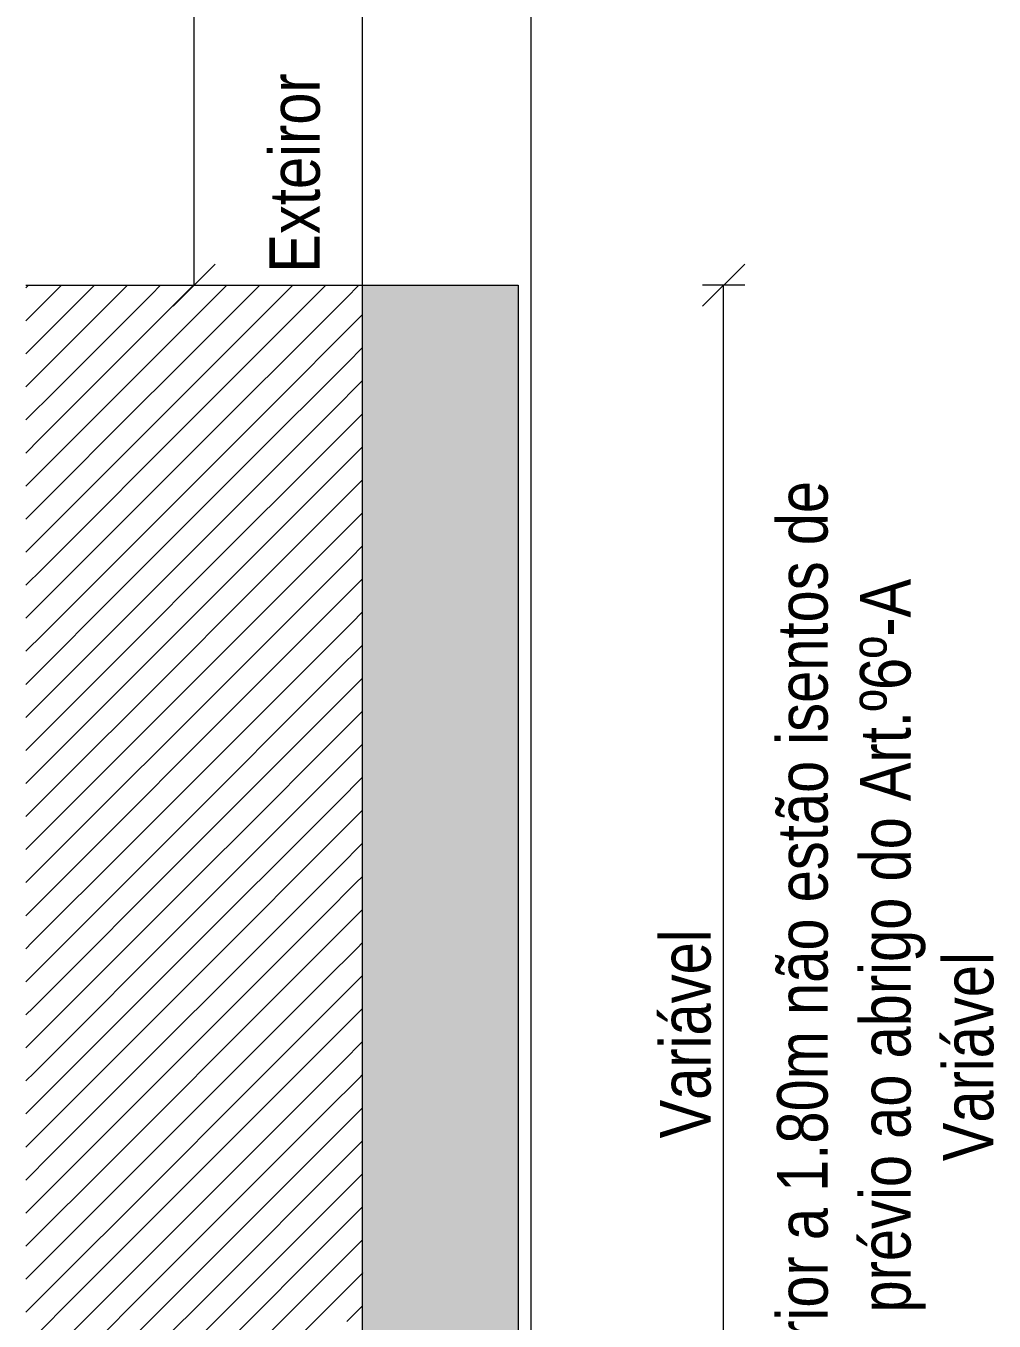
# Model space of a CAD drawing. Header units: metres. Extents: x -111189 to -108577, y -72951 to -72647.
# Drawn here: x -108719.583 to -108718.433, y -72948.622 to -72947.083 of the extents above; entities that cross this region are included whole.
import ezdxf

# ---------------------------------------------------------------- set-up
doc = ezdxf.new("R2010")
doc.units = ezdxf.units.M
doc.header["$MEASUREMENT"] = 0
doc.linetypes.add('Small Dashed', pattern=[0.002822, 0.001411, -0.001411])
doc.layers.add('00 - DESENHO 2D', color=7, linetype='Continuous')
doc.styles.add('ESTILO_GERADO_1', font='ARIALN.TTF')

# ---------------------------------------------------------------- blocks, each defined once
blk = doc.blocks.new('*X3144', base_point=(-108718.7061, -72936.4131))
at = {"layer": '00 - DESENHO 2D', "color": 254, "linetype": 'Continuous', "lineweight": 0}
for p, q in [((-108719.5801, -72947.3911), (-108719.5831, -72947.3941)), ((-108719.5801, -72947.3911), (-108719.5831, -72947.3941)), ((-108719.5408, -72947.3911), (-108719.5689, -72947.4192)), ((-108719.5408, -72947.3911), (-108719.5689, -72947.4192)), ((-108719.5015, -72947.3911), (-108719.5113, -72947.4008)), ((-108719.5015, -72947.3911), (-108719.5113, -72947.4008)), ((-108719.4623, -72947.3911), (-108719.4917, -72947.4204)), ((-108719.4623, -72947.3911), (-108719.4917, -72947.4204)), ((-108719.423, -72947.3911), (-108719.434, -72947.4021)), ((-108719.423, -72947.3911), (-108719.434, -72947.4021)), ((-108719.3838, -72947.3911), (-108719.4144, -72947.4217)), ((-108719.3838, -72947.3911), (-108719.4144, -72947.4217)), ((-108719.3445, -72947.3911), (-108719.3568, -72947.4033)), ((-108719.3445, -72947.3911), (-108719.3568, -72947.4033)), ((-108719.3053, -72947.3911), (-108719.3372, -72947.423)), ((-108719.3053, -72947.3911), (-108719.3372, -72947.423)), ((-108719.266, -72947.3911), (-108719.2795, -72947.4046)), ((-108719.266, -72947.3911), (-108719.2795, -72947.4046)), ((-108719.2268, -72947.3911), (-108719.2599, -72947.4242)), ((-108719.2268, -72947.3911), (-108719.2599, -72947.4242)), ((-108719.1875, -72947.3911), (-108719.2023, -72947.4059)), ((-108719.1875, -72947.3911), (-108719.2023, -72947.4059)), ((-108719.5113, -72947.4008), (-108719.5493, -72947.4388)), ((-108719.5113, -72947.4008), (-108719.5493, -72947.4388)), ((-108719.434, -72947.4021), (-108719.472, -72947.4401)), ((-108719.434, -72947.4021), (-108719.472, -72947.4401)), ((-108719.3568, -72947.4033), (-108719.3948, -72947.4413)), ((-108719.3568, -72947.4033), (-108719.3948, -72947.4413)), ((-108719.2795, -72947.4046), (-108719.3175, -72947.4426)), ((-108719.2795, -72947.4046), (-108719.3175, -72947.4426)), ((-108719.2023, -72947.4059), (-108719.2403, -72947.4439)), ((-108719.2023, -72947.4059), (-108719.2403, -72947.4439)), ((-108719.5689, -72947.4192), (-108719.5831, -72947.4334)), ((-108719.5689, -72947.4192), (-108719.5831, -72947.4334)), ((-108719.4917, -72947.4204), (-108719.5296, -72947.4584)), ((-108719.4917, -72947.4204), (-108719.5296, -72947.4584)), ((-108719.4144, -72947.4217), (-108719.4524, -72947.4597)), ((-108719.4144, -72947.4217), (-108719.4524, -72947.4597)), ((-108719.3372, -72947.423), (-108719.3751, -72947.461)), ((-108719.3372, -72947.423), (-108719.3751, -72947.461)), ((-108719.2599, -72947.4242), (-108719.2979, -72947.4622)), ((-108719.2599, -72947.4242), (-108719.2979, -72947.4622)), ((-108719.5493, -72947.4388), (-108719.5831, -72947.4726)), ((-108719.5493, -72947.4388), (-108719.5831, -72947.4726)), ((-108719.472, -72947.4401), (-108719.51, -72947.4781)), ((-108719.472, -72947.4401), (-108719.51, -72947.4781)), ((-108719.1831, -72947.4259), (-108719.2207, -72947.4635)), ((-108719.1831, -72947.4259), (-108719.2207, -72947.4635)), ((-108719.3948, -72947.4413), (-108719.4328, -72947.4793)), ((-108719.3948, -72947.4413), (-108719.4328, -72947.4793)), ((-108719.3175, -72947.4426), (-108719.3555, -72947.4806)), ((-108719.3175, -72947.4426), (-108719.3555, -72947.4806)), ((-108719.2403, -72947.4439), (-108719.2783, -72947.4819)), ((-108719.2403, -72947.4439), (-108719.2783, -72947.4819)), ((-108719.5296, -72947.4584), (-108719.5676, -72947.4964)), ((-108719.5296, -72947.4584), (-108719.5676, -72947.4964)), ((-108719.4524, -72947.4597), (-108719.4904, -72947.4977)), ((-108719.4524, -72947.4597), (-108719.4904, -72947.4977)), ((-108719.3751, -72947.461), (-108719.4131, -72947.499)), ((-108719.3751, -72947.461), (-108719.4131, -72947.499)), ((-108719.2979, -72947.4622), (-108719.3359, -72947.5002)), ((-108719.2979, -72947.4622), (-108719.3359, -72947.5002)), ((-108719.2207, -72947.4635), (-108719.2586, -72947.5015)), ((-108719.2207, -72947.4635), (-108719.2586, -72947.5015)), ((-108719.1831, -72947.4652), (-108719.201, -72947.4831)), ((-108719.1831, -72947.4652), (-108719.201, -72947.4831)), ((-108719.51, -72947.4781), (-108719.548, -72947.5161)), ((-108719.51, -72947.4781), (-108719.548, -72947.5161)), ((-108719.4328, -72947.4793), (-108719.4708, -72947.5173)), ((-108719.4328, -72947.4793), (-108719.4708, -72947.5173)), ((-108719.3555, -72947.4806), (-108719.3935, -72947.5186)), ((-108719.3555, -72947.4806), (-108719.3935, -72947.5186)), ((-108719.2783, -72947.4819), (-108719.3163, -72947.5198)), ((-108719.2783, -72947.4819), (-108719.3163, -72947.5198)), ((-108719.201, -72947.4831), (-108719.239, -72947.5211)), ((-108719.201, -72947.4831), (-108719.239, -72947.5211)), ((-108719.5676, -72947.4964), (-108719.5831, -72947.5119)), ((-108719.5676, -72947.4964), (-108719.5831, -72947.5119)), ((-108719.4904, -72947.4977), (-108719.5284, -72947.5357)), ((-108719.4904, -72947.4977), (-108719.5284, -72947.5357)), ((-108719.4131, -72947.499), (-108719.4511, -72947.5369)), ((-108719.4131, -72947.499), (-108719.4511, -72947.5369)), ((-108719.3359, -72947.5002), (-108719.3739, -72947.5382)), ((-108719.3359, -72947.5002), (-108719.3739, -72947.5382)), ((-108719.2586, -72947.5015), (-108719.2966, -72947.5395)), ((-108719.2586, -72947.5015), (-108719.2966, -72947.5395)), ((-108719.548, -72947.5161), (-108719.5831, -72947.5511)), ((-108719.548, -72947.5161), (-108719.5831, -72947.5511)), ((-108719.1831, -72947.5044), (-108719.2194, -72947.5407)), ((-108719.1831, -72947.5044), (-108719.2194, -72947.5407)), ((-108719.4708, -72947.5173), (-108719.5088, -72947.5553)), ((-108719.4708, -72947.5173), (-108719.5088, -72947.5553)), ((-108719.3935, -72947.5186), (-108719.4315, -72947.5566)), ((-108719.3935, -72947.5186), (-108719.4315, -72947.5566)), ((-108719.3163, -72947.5198), (-108719.3543, -72947.5578)), ((-108719.3163, -72947.5198), (-108719.3543, -72947.5578)), ((-108719.239, -72947.5211), (-108719.277, -72947.5591)), ((-108719.239, -72947.5211), (-108719.277, -72947.5591)), ((-108719.5284, -72947.5357), (-108719.5664, -72947.5737)), ((-108719.5284, -72947.5357), (-108719.5664, -72947.5737)), ((-108719.4511, -72947.5369), (-108719.4891, -72947.5749)), ((-108719.4511, -72947.5369), (-108719.4891, -72947.5749)), ((-108719.3739, -72947.5382), (-108719.4119, -72947.5762)), ((-108719.3739, -72947.5382), (-108719.4119, -72947.5762)), ((-108719.2966, -72947.5395), (-108719.3346, -72947.5775)), ((-108719.2966, -72947.5395), (-108719.3346, -72947.5775)), ((-108719.2194, -72947.5407), (-108719.2574, -72947.5787)), ((-108719.2194, -72947.5407), (-108719.2574, -72947.5787)), ((-108719.1831, -72947.5437), (-108719.1998, -72947.5604)), ((-108719.1831, -72947.5437), (-108719.1998, -72947.5604)), ((-108719.5088, -72947.5553), (-108719.5467, -72947.5933)), ((-108719.5088, -72947.5553), (-108719.5467, -72947.5933)), ((-108719.4315, -72947.5566), (-108719.4695, -72947.5946)), ((-108719.4315, -72947.5566), (-108719.4695, -72947.5946)), ((-108719.3543, -72947.5578), (-108719.3922, -72947.5958)), ((-108719.3543, -72947.5578), (-108719.3922, -72947.5958)), ((-108719.277, -72947.5591), (-108719.315, -72947.5971)), ((-108719.277, -72947.5591), (-108719.315, -72947.5971)), ((-108719.1998, -72947.5604), (-108719.2377, -72947.5984)), ((-108719.1998, -72947.5604), (-108719.2377, -72947.5984)), ((-108719.5664, -72947.5737), (-108719.5831, -72947.5904)), ((-108719.5664, -72947.5737), (-108719.5831, -72947.5904)), ((-108719.4891, -72947.5749), (-108719.5271, -72947.6129)), ((-108719.4891, -72947.5749), (-108719.5271, -72947.6129)), ((-108719.4119, -72947.5762), (-108719.4499, -72947.6142)), ((-108719.4119, -72947.5762), (-108719.4499, -72947.6142)), ((-108719.3346, -72947.5775), (-108719.3726, -72947.6155)), ((-108719.3346, -72947.5775), (-108719.3726, -72947.6155)), ((-108719.2574, -72947.5787), (-108719.2954, -72947.6167)), ((-108719.2574, -72947.5787), (-108719.2954, -72947.6167)), ((-108719.5467, -72947.5933), (-108719.5831, -72947.6296)), ((-108719.5467, -72947.5933), (-108719.5831, -72947.6296)), ((-108719.1831, -72947.5829), (-108719.2181, -72947.618)), ((-108719.1831, -72947.5829), (-108719.2181, -72947.618)), ((-108719.4695, -72947.5946), (-108719.5075, -72947.6326)), ((-108719.4695, -72947.5946), (-108719.5075, -72947.6326)), ((-108719.3922, -72947.5958), (-108719.4302, -72947.6338)), ((-108719.3922, -72947.5958), (-108719.4302, -72947.6338)), ((-108719.315, -72947.5971), (-108719.353, -72947.6351)), ((-108719.315, -72947.5971), (-108719.353, -72947.6351)), ((-108719.2377, -72947.5984), (-108719.2757, -72947.6364)), ((-108719.2377, -72947.5984), (-108719.2757, -72947.6364)), ((-108719.5271, -72947.6129), (-108719.5651, -72947.6509)), ((-108719.5271, -72947.6129), (-108719.5651, -72947.6509)), ((-108719.4499, -72947.6142), (-108719.4879, -72947.6522)), ((-108719.4499, -72947.6142), (-108719.4879, -72947.6522)), ((-108719.3726, -72947.6155), (-108719.4106, -72947.6535)), ((-108719.3726, -72947.6155), (-108719.4106, -72947.6535)), ((-108719.2954, -72947.6167), (-108719.3334, -72947.6547)), ((-108719.2954, -72947.6167), (-108719.3334, -72947.6547)), ((-108719.2181, -72947.618), (-108719.2561, -72947.656)), ((-108719.2181, -72947.618), (-108719.2561, -72947.656)), ((-108719.1831, -72947.6222), (-108719.1985, -72947.6376)), ((-108719.1831, -72947.6222), (-108719.1985, -72947.6376)), ((-108719.5075, -72947.6326), (-108719.5455, -72947.6706)), ((-108719.5075, -72947.6326), (-108719.5455, -72947.6706)), ((-108719.4302, -72947.6338), (-108719.4682, -72947.6718)), ((-108719.4302, -72947.6338), (-108719.4682, -72947.6718)), ((-108719.353, -72947.6351), (-108719.391, -72947.6731)), ((-108719.353, -72947.6351), (-108719.391, -72947.6731)), ((-108719.2757, -72947.6364), (-108719.3137, -72947.6743)), ((-108719.2757, -72947.6364), (-108719.3137, -72947.6743)), ((-108719.1985, -72947.6376), (-108719.2365, -72947.6756)), ((-108719.1985, -72947.6376), (-108719.2365, -72947.6756)), ((-108719.5651, -72947.6509), (-108719.5831, -72947.6689)), ((-108719.5651, -72947.6509), (-108719.5831, -72947.6689)), ((-108719.4879, -72947.6522), (-108719.5259, -72947.6902)), ((-108719.4879, -72947.6522), (-108719.5259, -72947.6902)), ((-108719.4106, -72947.6535), (-108719.4486, -72947.6914)), ((-108719.4106, -72947.6535), (-108719.4486, -72947.6914)), ((-108719.3334, -72947.6547), (-108719.3714, -72947.6927)), ((-108719.3334, -72947.6547), (-108719.3714, -72947.6927)), ((-108719.5455, -72947.6706), (-108719.5831, -72947.7081)), ((-108719.5455, -72947.6706), (-108719.5831, -72947.7081)), ((-108719.2561, -72947.656), (-108719.2941, -72947.694)), ((-108719.2561, -72947.656), (-108719.2941, -72947.694)), ((-108719.1831, -72947.6615), (-108719.2169, -72947.6952)), ((-108719.1831, -72947.6615), (-108719.2169, -72947.6952)), ((-108719.4682, -72947.6718), (-108719.5062, -72947.7098)), ((-108719.4682, -72947.6718), (-108719.5062, -72947.7098)), ((-108719.391, -72947.6731), (-108719.429, -72947.7111)), ((-108719.391, -72947.6731), (-108719.429, -72947.7111)), ((-108719.3137, -72947.6743), (-108719.3517, -72947.7123)), ((-108719.3137, -72947.6743), (-108719.3517, -72947.7123)), ((-108719.2365, -72947.6756), (-108719.2745, -72947.7136)), ((-108719.2365, -72947.6756), (-108719.2745, -72947.7136)), ((-108719.5259, -72947.6902), (-108719.5638, -72947.7282)), ((-108719.5259, -72947.6902), (-108719.5638, -72947.7282)), ((-108719.4486, -72947.6914), (-108719.4866, -72947.7294)), ((-108719.4486, -72947.6914), (-108719.4866, -72947.7294)), ((-108719.3714, -72947.6927), (-108719.4093, -72947.7307)), ((-108719.3714, -72947.6927), (-108719.4093, -72947.7307)), ((-108719.2941, -72947.694), (-108719.3321, -72947.732)), ((-108719.2941, -72947.694), (-108719.3321, -72947.732)), ((-108719.2169, -72947.6952), (-108719.2548, -72947.7332)), ((-108719.2169, -72947.6952), (-108719.2548, -72947.7332)), ((-108719.1831, -72947.7007), (-108719.1972, -72947.7149)), ((-108719.1831, -72947.7007), (-108719.1972, -72947.7149)), ((-108719.5062, -72947.7098), (-108719.5442, -72947.7478)), ((-108719.5062, -72947.7098), (-108719.5442, -72947.7478)), ((-108719.429, -72947.7111), (-108719.467, -72947.7491)), ((-108719.429, -72947.7111), (-108719.467, -72947.7491)), ((-108719.3517, -72947.7123), (-108719.3897, -72947.7503)), ((-108719.3517, -72947.7123), (-108719.3897, -72947.7503)), ((-108719.2745, -72947.7136), (-108719.3125, -72947.7516)), ((-108719.2745, -72947.7136), (-108719.3125, -72947.7516)), ((-108719.1972, -72947.7149), (-108719.2352, -72947.7529)), ((-108719.1972, -72947.7149), (-108719.2352, -72947.7529)), ((-108719.5638, -72947.7282), (-108719.5831, -72947.7474)), ((-108719.5638, -72947.7282), (-108719.5831, -72947.7474)), ((-108719.4866, -72947.7294), (-108719.5246, -72947.7674)), ((-108719.4866, -72947.7294), (-108719.5246, -72947.7674)), ((-108719.4093, -72947.7307), (-108719.4473, -72947.7687)), ((-108719.4093, -72947.7307), (-108719.4473, -72947.7687)), ((-108719.3321, -72947.732), (-108719.3701, -72947.77)), ((-108719.3321, -72947.732), (-108719.3701, -72947.77)), ((-108719.5442, -72947.7478), (-108719.5822, -72947.7858)), ((-108719.5442, -72947.7478), (-108719.5822, -72947.7858)), ((-108719.2548, -72947.7332), (-108719.2928, -72947.7712)), ((-108719.2548, -72947.7332), (-108719.2928, -72947.7712)), ((-108719.1831, -72947.74), (-108719.2156, -72947.7725)), ((-108719.1831, -72947.74), (-108719.2156, -72947.7725)), ((-108719.467, -72947.7491), (-108719.505, -72947.7871)), ((-108719.467, -72947.7491), (-108719.505, -72947.7871)), ((-108719.3897, -72947.7503), (-108719.4277, -72947.7883)), ((-108719.3897, -72947.7503), (-108719.4277, -72947.7883)), ((-108719.3125, -72947.7516), (-108719.3505, -72947.7896)), ((-108719.3125, -72947.7516), (-108719.3505, -72947.7896)), ((-108719.2352, -72947.7529), (-108719.2732, -72947.7909)), ((-108719.2352, -72947.7529), (-108719.2732, -72947.7909)), ((-108719.5246, -72947.7674), (-108719.5626, -72947.8054)), ((-108719.5246, -72947.7674), (-108719.5626, -72947.8054)), ((-108719.4473, -72947.7687), (-108719.4853, -72947.8067)), ((-108719.4473, -72947.7687), (-108719.4853, -72947.8067)), ((-108719.3701, -72947.77), (-108719.4081, -72947.808)), ((-108719.3701, -72947.77), (-108719.4081, -72947.808)), ((-108719.2928, -72947.7712), (-108719.3308, -72947.8092)), ((-108719.2928, -72947.7712), (-108719.3308, -72947.8092)), ((-108719.2156, -72947.7725), (-108719.2536, -72947.8105)), ((-108719.2156, -72947.7725), (-108719.2536, -72947.8105)), ((-108719.5822, -72947.7858), (-108719.5831, -72947.7867)), ((-108719.5822, -72947.7858), (-108719.5831, -72947.7867)), ((-108719.505, -72947.7871), (-108719.5429, -72947.825)), ((-108719.505, -72947.7871), (-108719.5429, -72947.825)), ((-108719.4277, -72947.7883), (-108719.4657, -72947.8263)), ((-108719.4277, -72947.7883), (-108719.4657, -72947.8263)), ((-108719.3505, -72947.7896), (-108719.3885, -72947.8276)), ((-108719.3505, -72947.7896), (-108719.3885, -72947.8276)), ((-108719.2732, -72947.7909), (-108719.3112, -72947.8288)), ((-108719.2732, -72947.7909), (-108719.3112, -72947.8288)), ((-108719.196, -72947.7921), (-108719.234, -72947.8301)), ((-108719.196, -72947.7921), (-108719.234, -72947.8301)), ((-108719.1831, -72947.7792), (-108719.196, -72947.7921)), ((-108719.1831, -72947.7792), (-108719.196, -72947.7921)), ((-108719.5626, -72947.8054), (-108719.5831, -72947.8259)), ((-108719.5626, -72947.8054), (-108719.5831, -72947.8259)), ((-108719.4853, -72947.8067), (-108719.5233, -72947.8447)), ((-108719.4853, -72947.8067), (-108719.5233, -72947.8447)), ((-108719.4081, -72947.808), (-108719.4461, -72947.8459)), ((-108719.4081, -72947.808), (-108719.4461, -72947.8459)), ((-108719.3308, -72947.8092), (-108719.3688, -72947.8472)), ((-108719.3308, -72947.8092), (-108719.3688, -72947.8472)), ((-108719.2536, -72947.8105), (-108719.2916, -72947.8485)), ((-108719.2536, -72947.8105), (-108719.2916, -72947.8485)), ((-108719.1831, -72947.8185), (-108719.2143, -72947.8497)), ((-108719.1831, -72947.8185), (-108719.2143, -72947.8497)), ((-108719.5429, -72947.825), (-108719.5809, -72947.863)), ((-108719.5429, -72947.825), (-108719.5809, -72947.863)), ((-108719.4657, -72947.8263), (-108719.5037, -72947.8643)), ((-108719.4657, -72947.8263), (-108719.5037, -72947.8643)), ((-108719.3885, -72947.8276), (-108719.4264, -72947.8656)), ((-108719.3885, -72947.8276), (-108719.4264, -72947.8656)), ((-108719.3112, -72947.8288), (-108719.3492, -72947.8668)), ((-108719.3112, -72947.8288), (-108719.3492, -72947.8668)), ((-108719.234, -72947.8301), (-108719.2719, -72947.8681)), ((-108719.234, -72947.8301), (-108719.2719, -72947.8681)), ((-108719.5233, -72947.8447), (-108719.5613, -72947.8827)), ((-108719.5233, -72947.8447), (-108719.5613, -72947.8827)), ((-108719.4461, -72947.8459), (-108719.4841, -72947.8839)), ((-108719.4461, -72947.8459), (-108719.4841, -72947.8839)), ((-108719.3688, -72947.8472), (-108719.4068, -72947.8852)), ((-108719.3688, -72947.8472), (-108719.4068, -72947.8852)), ((-108719.2916, -72947.8485), (-108719.3296, -72947.8865)), ((-108719.2916, -72947.8485), (-108719.3296, -72947.8865)), ((-108719.2143, -72947.8497), (-108719.2523, -72947.8877)), ((-108719.2143, -72947.8497), (-108719.2523, -72947.8877)), ((-108719.5809, -72947.863), (-108719.5831, -72947.8652)), ((-108719.5809, -72947.863), (-108719.5831, -72947.8652)), ((-108719.5037, -72947.8643), (-108719.5417, -72947.9023)), ((-108719.5037, -72947.8643), (-108719.5417, -72947.9023)), ((-108719.4264, -72947.8656), (-108719.4644, -72947.9036)), ((-108719.4264, -72947.8656), (-108719.4644, -72947.9036)), ((-108719.3492, -72947.8668), (-108719.3872, -72947.9048)), ((-108719.3492, -72947.8668), (-108719.3872, -72947.9048)), ((-108719.2719, -72947.8681), (-108719.3099, -72947.9061)), ((-108719.2719, -72947.8681), (-108719.3099, -72947.9061)), ((-108719.1947, -72947.8694), (-108719.2327, -72947.9074)), ((-108719.1947, -72947.8694), (-108719.2327, -72947.9074)), ((-108719.1831, -72947.8577), (-108719.1947, -72947.8694)), ((-108719.1831, -72947.8577), (-108719.1947, -72947.8694)), ((-108719.5613, -72947.8827), (-108719.5831, -72947.9044)), ((-108719.5613, -72947.8827), (-108719.5831, -72947.9044)), ((-108719.4841, -72947.8839), (-108719.5221, -72947.9219)), ((-108719.4841, -72947.8839), (-108719.5221, -72947.9219)), ((-108719.4068, -72947.8852), (-108719.4448, -72947.9232)), ((-108719.4068, -72947.8852), (-108719.4448, -72947.9232)), ((-108719.3296, -72947.8865), (-108719.3676, -72947.9245)), ((-108719.3296, -72947.8865), (-108719.3676, -72947.9245)), ((-108719.2523, -72947.8877), (-108719.2903, -72947.9257)), ((-108719.2523, -72947.8877), (-108719.2903, -72947.9257)), ((-108719.1831, -72947.897), (-108719.2131, -72947.927)), ((-108719.1831, -72947.897), (-108719.2131, -72947.927)), ((-108719.5417, -72947.9023), (-108719.5797, -72947.9403)), ((-108719.5417, -72947.9023), (-108719.5797, -72947.9403)), ((-108719.4644, -72947.9036), (-108719.5024, -72947.9416)), ((-108719.4644, -72947.9036), (-108719.5024, -72947.9416)), ((-108719.3872, -72947.9048), (-108719.4252, -72947.9428)), ((-108719.3872, -72947.9048), (-108719.4252, -72947.9428)), ((-108719.3099, -72947.9061), (-108719.3479, -72947.9441)), ((-108719.3099, -72947.9061), (-108719.3479, -72947.9441)), ((-108719.2327, -72947.9074), (-108719.2707, -72947.9453)), ((-108719.2327, -72947.9074), (-108719.2707, -72947.9453)), ((-108719.5221, -72947.9219), (-108719.56, -72947.9599)), ((-108719.5221, -72947.9219), (-108719.56, -72947.9599)), ((-108719.4448, -72947.9232), (-108719.4828, -72947.9612)), ((-108719.4448, -72947.9232), (-108719.4828, -72947.9612)), ((-108719.3676, -72947.9245), (-108719.4056, -72947.9624)), ((-108719.3676, -72947.9245), (-108719.4056, -72947.9624)), ((-108719.2903, -72947.9257), (-108719.3283, -72947.9637)), ((-108719.2903, -72947.9257), (-108719.3283, -72947.9637)), ((-108719.2131, -72947.927), (-108719.2511, -72947.965)), ((-108719.2131, -72947.927), (-108719.2511, -72947.965)), ((-108719.5797, -72947.9403), (-108719.5831, -72947.9437)), ((-108719.5797, -72947.9403), (-108719.5831, -72947.9437)), ((-108719.5024, -72947.9416), (-108719.5404, -72947.9795)), ((-108719.5024, -72947.9416), (-108719.5404, -72947.9795)), ((-108719.4252, -72947.9428), (-108719.4632, -72947.9808)), ((-108719.4252, -72947.9428), (-108719.4632, -72947.9808)), ((-108719.3479, -72947.9441), (-108719.3859, -72947.9821)), ((-108719.3479, -72947.9441), (-108719.3859, -72947.9821)), ((-108719.2707, -72947.9453), (-108719.3087, -72947.9833)), ((-108719.2707, -72947.9453), (-108719.3087, -72947.9833)), ((-108719.1934, -72947.9466), (-108719.2314, -72947.9846)), ((-108719.1934, -72947.9466), (-108719.2314, -72947.9846)), ((-108719.1831, -72947.9363), (-108719.1934, -72947.9466)), ((-108719.1831, -72947.9363), (-108719.1934, -72947.9466)), ((-108719.56, -72947.9599), (-108719.5831, -72947.9829)), ((-108719.56, -72947.9599), (-108719.5831, -72947.9829)), ((-108719.4828, -72947.9612), (-108719.5208, -72947.9992)), ((-108719.4828, -72947.9612), (-108719.5208, -72947.9992)), ((-108719.4056, -72947.9624), (-108719.4435, -72948.0004)), ((-108719.4056, -72947.9624), (-108719.4435, -72948.0004)), ((-108719.3283, -72947.9637), (-108719.3663, -72948.0017)), ((-108719.3283, -72947.9637), (-108719.3663, -72948.0017)), ((-108719.2511, -72947.965), (-108719.289, -72948.003)), ((-108719.2511, -72947.965), (-108719.289, -72948.003)), ((-108719.1831, -72947.9755), (-108719.2118, -72948.0042)), ((-108719.1831, -72947.9755), (-108719.2118, -72948.0042)), ((-108719.5404, -72947.9795), (-108719.5784, -72948.0175)), ((-108719.5404, -72947.9795), (-108719.5784, -72948.0175)), ((-108719.4632, -72947.9808), (-108719.5012, -72948.0188)), ((-108719.4632, -72947.9808), (-108719.5012, -72948.0188)), ((-108719.3859, -72947.9821), (-108719.4239, -72948.0201)), ((-108719.3859, -72947.9821), (-108719.4239, -72948.0201)), ((-108719.3087, -72947.9833), (-108719.3467, -72948.0213)), ((-108719.3087, -72947.9833), (-108719.3467, -72948.0213)), ((-108719.2314, -72947.9846), (-108719.2694, -72948.0226)), ((-108719.2314, -72947.9846), (-108719.2694, -72948.0226)), ((-108719.5208, -72947.9992), (-108719.5588, -72948.0372)), ((-108719.5208, -72947.9992), (-108719.5588, -72948.0372)), ((-108719.4435, -72948.0004), (-108719.4815, -72948.0384)), ((-108719.4435, -72948.0004), (-108719.4815, -72948.0384)), ((-108719.3663, -72948.0017), (-108719.4043, -72948.0397)), ((-108719.3663, -72948.0017), (-108719.4043, -72948.0397)), ((-108719.289, -72948.003), (-108719.327, -72948.041)), ((-108719.289, -72948.003), (-108719.327, -72948.041)), ((-108719.2118, -72948.0042), (-108719.2498, -72948.0422)), ((-108719.2118, -72948.0042), (-108719.2498, -72948.0422)), ((-108719.5784, -72948.0175), (-108719.5831, -72948.0222)), ((-108719.5784, -72948.0175), (-108719.5831, -72948.0222)), ((-108719.5012, -72948.0188), (-108719.5392, -72948.0568)), ((-108719.5012, -72948.0188), (-108719.5392, -72948.0568)), ((-108719.4239, -72948.0201), (-108719.4619, -72948.0581)), ((-108719.4239, -72948.0201), (-108719.4619, -72948.0581)), ((-108719.3467, -72948.0213), (-108719.3847, -72948.0593)), ((-108719.3467, -72948.0213), (-108719.3847, -72948.0593)), ((-108719.2694, -72948.0226), (-108719.3074, -72948.0606)), ((-108719.2694, -72948.0226), (-108719.3074, -72948.0606)), ((-108719.1922, -72948.0239), (-108719.2302, -72948.0619)), ((-108719.1922, -72948.0239), (-108719.2302, -72948.0619)), ((-108719.1831, -72948.0148), (-108719.1922, -72948.0239)), ((-108719.1831, -72948.0148), (-108719.1922, -72948.0239)), ((-108719.5588, -72948.0372), (-108719.5831, -72948.0615)), ((-108719.5588, -72948.0372), (-108719.5831, -72948.0615)), ((-108719.4815, -72948.0384), (-108719.5195, -72948.0764)), ((-108719.4815, -72948.0384), (-108719.5195, -72948.0764)), ((-108719.4043, -72948.0397), (-108719.4423, -72948.0777)), ((-108719.4043, -72948.0397), (-108719.4423, -72948.0777)), ((-108719.327, -72948.041), (-108719.365, -72948.079)), ((-108719.327, -72948.041), (-108719.365, -72948.079)), ((-108719.2498, -72948.0422), (-108719.2878, -72948.0802)), ((-108719.2498, -72948.0422), (-108719.2878, -72948.0802)), ((-108719.1831, -72948.054), (-108719.2105, -72948.0815)), ((-108719.1831, -72948.054), (-108719.2105, -72948.0815)), ((-108719.5392, -72948.0568), (-108719.5771, -72948.0948)), ((-108719.5392, -72948.0568), (-108719.5771, -72948.0948)), ((-108719.4619, -72948.0581), (-108719.4999, -72948.0961)), ((-108719.4619, -72948.0581), (-108719.4999, -72948.0961)), ((-108719.3847, -72948.0593), (-108719.4227, -72948.0973)), ((-108719.3847, -72948.0593), (-108719.4227, -72948.0973)), ((-108719.3074, -72948.0606), (-108719.3454, -72948.0986)), ((-108719.3074, -72948.0606), (-108719.3454, -72948.0986)), ((-108719.2302, -72948.0619), (-108719.2682, -72948.0998)), ((-108719.2302, -72948.0619), (-108719.2682, -72948.0998)), ((-108719.5195, -72948.0764), (-108719.5575, -72948.1144)), ((-108719.5195, -72948.0764), (-108719.5575, -72948.1144)), ((-108719.4423, -72948.0777), (-108719.4803, -72948.1157)), ((-108719.4423, -72948.0777), (-108719.4803, -72948.1157)), ((-108719.365, -72948.079), (-108719.403, -72948.1169)), ((-108719.365, -72948.079), (-108719.403, -72948.1169)), ((-108719.2878, -72948.0802), (-108719.3258, -72948.1182)), ((-108719.2878, -72948.0802), (-108719.3258, -72948.1182)), ((-108719.2105, -72948.0815), (-108719.2485, -72948.1195)), ((-108719.2105, -72948.0815), (-108719.2485, -72948.1195)), ((-108719.5771, -72948.0948), (-108719.5831, -72948.1007)), ((-108719.5771, -72948.0948), (-108719.5831, -72948.1007)), ((-108719.4999, -72948.0961), (-108719.5379, -72948.134)), ((-108719.4999, -72948.0961), (-108719.5379, -72948.134)), ((-108719.4227, -72948.0973), (-108719.4606, -72948.1353)), ((-108719.4227, -72948.0973), (-108719.4606, -72948.1353)), ((-108719.3454, -72948.0986), (-108719.3834, -72948.1366)), ((-108719.3454, -72948.0986), (-108719.3834, -72948.1366)), ((-108719.2682, -72948.0998), (-108719.3061, -72948.1378)), ((-108719.2682, -72948.0998), (-108719.3061, -72948.1378)), ((-108719.1909, -72948.1011), (-108719.2289, -72948.1391)), ((-108719.1909, -72948.1011), (-108719.2289, -72948.1391)), ((-108719.1831, -72948.0933), (-108719.1909, -72948.1011)), ((-108719.1831, -72948.0933), (-108719.1909, -72948.1011)), ((-108719.5575, -72948.1144), (-108719.5831, -72948.14)), ((-108719.5575, -72948.1144), (-108719.5831, -72948.14)), ((-108719.4803, -72948.1157), (-108719.5183, -72948.1537)), ((-108719.4803, -72948.1157), (-108719.5183, -72948.1537)), ((-108719.403, -72948.1169), (-108719.441, -72948.1549)), ((-108719.403, -72948.1169), (-108719.441, -72948.1549)), ((-108719.3258, -72948.1182), (-108719.3638, -72948.1562)), ((-108719.3258, -72948.1182), (-108719.3638, -72948.1562)), ((-108719.2485, -72948.1195), (-108719.2865, -72948.1575)), ((-108719.2485, -72948.1195), (-108719.2865, -72948.1575)), ((-108719.1831, -72948.1325), (-108719.2093, -72948.1587)), ((-108719.1831, -72948.1325), (-108719.2093, -72948.1587)), ((-108719.5379, -72948.134), (-108719.5759, -72948.172)), ((-108719.5379, -72948.134), (-108719.5759, -72948.172)), ((-108719.4606, -72948.1353), (-108719.4986, -72948.1733)), ((-108719.4606, -72948.1353), (-108719.4986, -72948.1733)), ((-108719.3834, -72948.1366), (-108719.4214, -72948.1746)), ((-108719.3834, -72948.1366), (-108719.4214, -72948.1746)), ((-108719.3061, -72948.1378), (-108719.3441, -72948.1758)), ((-108719.3061, -72948.1378), (-108719.3441, -72948.1758)), ((-108719.2289, -72948.1391), (-108719.2669, -72948.1771)), ((-108719.2289, -72948.1391), (-108719.2669, -72948.1771)), ((-108719.5183, -72948.1537), (-108719.5563, -72948.1917)), ((-108719.5183, -72948.1537), (-108719.5563, -72948.1917)), ((-108719.441, -72948.1549), (-108719.479, -72948.1929)), ((-108719.441, -72948.1549), (-108719.479, -72948.1929)), ((-108719.3638, -72948.1562), (-108719.4018, -72948.1942)), ((-108719.3638, -72948.1562), (-108719.4018, -72948.1942)), ((-108719.2865, -72948.1575), (-108719.3245, -72948.1955)), ((-108719.2865, -72948.1575), (-108719.3245, -72948.1955)), ((-108719.2093, -72948.1587), (-108719.2473, -72948.1967)), ((-108719.2093, -72948.1587), (-108719.2473, -72948.1967)), ((-108719.5759, -72948.172), (-108719.5831, -72948.1792)), ((-108719.5759, -72948.172), (-108719.5831, -72948.1792)), ((-108719.4986, -72948.1733), (-108719.5366, -72948.2113)), ((-108719.4986, -72948.1733), (-108719.5366, -72948.2113)), ((-108719.4214, -72948.1746), (-108719.4594, -72948.2126)), ((-108719.4214, -72948.1746), (-108719.4594, -72948.2126)), ((-108719.3441, -72948.1758), (-108719.3821, -72948.2138)), ((-108719.3441, -72948.1758), (-108719.3821, -72948.2138)), ((-108719.2669, -72948.1771), (-108719.3049, -72948.2151)), ((-108719.2669, -72948.1771), (-108719.3049, -72948.2151)), ((-108719.1896, -72948.1784), (-108719.2276, -72948.2164)), ((-108719.1896, -72948.1784), (-108719.2276, -72948.2164)), ((-108719.1831, -72948.1718), (-108719.1896, -72948.1784)), ((-108719.1831, -72948.1718), (-108719.1896, -72948.1784)), ((-108719.5563, -72948.1917), (-108719.5831, -72948.2185)), ((-108719.5563, -72948.1917), (-108719.5831, -72948.2185)), ((-108719.479, -72948.1929), (-108719.517, -72948.2309)), ((-108719.479, -72948.1929), (-108719.517, -72948.2309)), ((-108719.4018, -72948.1942), (-108719.4397, -72948.2322)), ((-108719.4018, -72948.1942), (-108719.4397, -72948.2322)), ((-108719.3245, -72948.1955), (-108719.3625, -72948.2335)), ((-108719.3245, -72948.1955), (-108719.3625, -72948.2335)), ((-108719.2473, -72948.1967), (-108719.2853, -72948.2347)), ((-108719.2473, -72948.1967), (-108719.2853, -72948.2347)), ((-108719.5366, -72948.2113), (-108719.5746, -72948.2493)), ((-108719.5366, -72948.2113), (-108719.5746, -72948.2493)), ((-108719.4594, -72948.2126), (-108719.4974, -72948.2505)), ((-108719.4594, -72948.2126), (-108719.4974, -72948.2505)), ((-108719.3821, -72948.2138), (-108719.4201, -72948.2518)), ((-108719.3821, -72948.2138), (-108719.4201, -72948.2518)), ((-108719.3049, -72948.2151), (-108719.3429, -72948.2531)), ((-108719.3049, -72948.2151), (-108719.3429, -72948.2531)), ((-108719.2276, -72948.2164), (-108719.2656, -72948.2543)), ((-108719.2276, -72948.2164), (-108719.2656, -72948.2543)), ((-108719.1831, -72948.211), (-108719.208, -72948.236)), ((-108719.1831, -72948.211), (-108719.208, -72948.236)), ((-108719.517, -72948.2309), (-108719.555, -72948.2689)), ((-108719.517, -72948.2309), (-108719.555, -72948.2689)), ((-108719.4397, -72948.2322), (-108719.4777, -72948.2702)), ((-108719.4397, -72948.2322), (-108719.4777, -72948.2702)), ((-108719.3625, -72948.2335), (-108719.4005, -72948.2714)), ((-108719.3625, -72948.2335), (-108719.4005, -72948.2714)), ((-108719.2853, -72948.2347), (-108719.3232, -72948.2727)), ((-108719.2853, -72948.2347), (-108719.3232, -72948.2727)), ((-108719.208, -72948.236), (-108719.246, -72948.274)), ((-108719.208, -72948.236), (-108719.246, -72948.274)), ((-108719.5746, -72948.2493), (-108719.5831, -72948.2577)), ((-108719.5746, -72948.2493), (-108719.5831, -72948.2577)), ((-108719.4974, -72948.2505), (-108719.5354, -72948.2885)), ((-108719.4974, -72948.2505), (-108719.5354, -72948.2885)), ((-108719.4201, -72948.2518), (-108719.4581, -72948.2898)), ((-108719.4201, -72948.2518), (-108719.4581, -72948.2898)), ((-108719.3429, -72948.2531), (-108719.3809, -72948.2911)), ((-108719.3429, -72948.2531), (-108719.3809, -72948.2911)), ((-108719.2656, -72948.2543), (-108719.3036, -72948.2923)), ((-108719.2656, -72948.2543), (-108719.3036, -72948.2923)), ((-108719.1884, -72948.2556), (-108719.2264, -72948.2936)), ((-108719.1884, -72948.2556), (-108719.2264, -72948.2936)), ((-108719.1831, -72948.2503), (-108719.1884, -72948.2556)), ((-108719.1831, -72948.2503), (-108719.1884, -72948.2556)), ((-108719.555, -72948.2689), (-108719.5831, -72948.297)), ((-108719.555, -72948.2689), (-108719.5831, -72948.297)), ((-108719.4777, -72948.2702), (-108719.5157, -72948.3082)), ((-108719.4777, -72948.2702), (-108719.5157, -72948.3082)), ((-108719.4005, -72948.2714), (-108719.4385, -72948.3094)), ((-108719.4005, -72948.2714), (-108719.4385, -72948.3094)), ((-108719.3232, -72948.2727), (-108719.3612, -72948.3107)), ((-108719.3232, -72948.2727), (-108719.3612, -72948.3107)), ((-108719.246, -72948.274), (-108719.284, -72948.312)), ((-108719.246, -72948.274), (-108719.284, -72948.312)), ((-108719.5354, -72948.2885), (-108719.5734, -72948.3265)), ((-108719.5354, -72948.2885), (-108719.5734, -72948.3265)), ((-108719.4581, -72948.2898), (-108719.4961, -72948.3278)), ((-108719.4581, -72948.2898), (-108719.4961, -72948.3278)), ((-108719.3809, -72948.2911), (-108719.4189, -72948.3291)), ((-108719.3809, -72948.2911), (-108719.4189, -72948.3291)), ((-108719.3036, -72948.2923), (-108719.3416, -72948.3303)), ((-108719.3036, -72948.2923), (-108719.3416, -72948.3303)), ((-108719.2264, -72948.2936), (-108719.2644, -72948.3316)), ((-108719.2264, -72948.2936), (-108719.2644, -72948.3316)), ((-108719.1831, -72948.2896), (-108719.2067, -72948.3132)), ((-108719.1831, -72948.2896), (-108719.2067, -72948.3132)), ((-108719.5157, -72948.3082), (-108719.5537, -72948.3462)), ((-108719.5157, -72948.3082), (-108719.5537, -72948.3462)), ((-108719.4385, -72948.3094), (-108719.4765, -72948.3474)), ((-108719.4385, -72948.3094), (-108719.4765, -72948.3474)), ((-108719.3612, -72948.3107), (-108719.3992, -72948.3487)), ((-108719.3612, -72948.3107), (-108719.3992, -72948.3487)), ((-108719.284, -72948.312), (-108719.322, -72948.35)), ((-108719.284, -72948.312), (-108719.322, -72948.35)), ((-108719.2067, -72948.3132), (-108719.2447, -72948.3512)), ((-108719.2067, -72948.3132), (-108719.2447, -72948.3512)), ((-108719.5734, -72948.3265), (-108719.5831, -72948.3363)), ((-108719.5734, -72948.3265), (-108719.5831, -72948.3363)), ((-108719.4961, -72948.3278), (-108719.5341, -72948.3658)), ((-108719.4961, -72948.3278), (-108719.5341, -72948.3658)), ((-108719.4189, -72948.3291), (-108719.4568, -72948.3671)), ((-108719.4189, -72948.3291), (-108719.4568, -72948.3671)), ((-108719.3416, -72948.3303), (-108719.3796, -72948.3683)), ((-108719.3416, -72948.3303), (-108719.3796, -72948.3683)), ((-108719.2644, -72948.3316), (-108719.3024, -72948.3696)), ((-108719.2644, -72948.3316), (-108719.3024, -72948.3696)), ((-108719.1831, -72948.3288), (-108719.1871, -72948.3329)), ((-108719.1831, -72948.3288), (-108719.1871, -72948.3329)), ((-108719.5537, -72948.3462), (-108719.5831, -72948.3755)), ((-108719.5537, -72948.3462), (-108719.5831, -72948.3755)), ((-108719.4765, -72948.3474), (-108719.5145, -72948.3854)), ((-108719.4765, -72948.3474), (-108719.5145, -72948.3854)), ((-108719.1871, -72948.3329), (-108719.2251, -72948.3708)), ((-108719.1871, -72948.3329), (-108719.2251, -72948.3708)), ((-108719.3992, -72948.3487), (-108719.4372, -72948.3867)), ((-108719.3992, -72948.3487), (-108719.4372, -72948.3867)), ((-108719.322, -72948.35), (-108719.36, -72948.3879)), ((-108719.322, -72948.35), (-108719.36, -72948.3879)), ((-108719.2447, -72948.3512), (-108719.2827, -72948.3892)), ((-108719.2447, -72948.3512), (-108719.2827, -72948.3892)), ((-108719.5341, -72948.3658), (-108719.5721, -72948.4038)), ((-108719.5341, -72948.3658), (-108719.5721, -72948.4038)), ((-108719.4568, -72948.3671), (-108719.4948, -72948.405)), ((-108719.4568, -72948.3671), (-108719.4948, -72948.405)), ((-108719.3796, -72948.3683), (-108719.4176, -72948.4063)), ((-108719.3796, -72948.3683), (-108719.4176, -72948.4063)), ((-108719.3024, -72948.3696), (-108719.3403, -72948.4076)), ((-108719.3024, -72948.3696), (-108719.3403, -72948.4076)), ((-108719.2251, -72948.3708), (-108719.2631, -72948.4088)), ((-108719.2251, -72948.3708), (-108719.2631, -72948.4088)), ((-108719.1831, -72948.3681), (-108719.2055, -72948.3905)), ((-108719.1831, -72948.3681), (-108719.2055, -72948.3905)), ((-108719.5145, -72948.3854), (-108719.5525, -72948.4234)), ((-108719.5145, -72948.3854), (-108719.5525, -72948.4234)), ((-108719.4372, -72948.3867), (-108719.4752, -72948.4247)), ((-108719.4372, -72948.3867), (-108719.4752, -72948.4247)), ((-108719.36, -72948.3879), (-108719.398, -72948.4259)), ((-108719.36, -72948.3879), (-108719.398, -72948.4259)), ((-108719.2827, -72948.3892), (-108719.3207, -72948.4272)), ((-108719.2827, -72948.3892), (-108719.3207, -72948.4272)), ((-108719.2055, -72948.3905), (-108719.2435, -72948.4285)), ((-108719.2055, -72948.3905), (-108719.2435, -72948.4285)), ((-108719.5721, -72948.4038), (-108719.5831, -72948.4148)), ((-108719.5721, -72948.4038), (-108719.5831, -72948.4148)), ((-108719.4948, -72948.405), (-108719.5328, -72948.443)), ((-108719.4948, -72948.405), (-108719.5328, -72948.443)), ((-108719.4176, -72948.4063), (-108719.4556, -72948.4443)), ((-108719.4176, -72948.4063), (-108719.4556, -72948.4443)), ((-108719.3403, -72948.4076), (-108719.3783, -72948.4456)), ((-108719.3403, -72948.4076), (-108719.3783, -72948.4456)), ((-108719.2631, -72948.4088), (-108719.3011, -72948.4468)), ((-108719.2631, -72948.4088), (-108719.3011, -72948.4468)), ((-108719.1831, -72948.4073), (-108719.1858, -72948.4101)), ((-108719.1831, -72948.4073), (-108719.1858, -72948.4101)), ((-108719.5525, -72948.4234), (-108719.5831, -72948.454)), ((-108719.5525, -72948.4234), (-108719.5831, -72948.454)), ((-108719.4752, -72948.4247), (-108719.5132, -72948.4627)), ((-108719.4752, -72948.4247), (-108719.5132, -72948.4627)), ((-108719.1858, -72948.4101), (-108719.2238, -72948.4481)), ((-108719.1858, -72948.4101), (-108719.2238, -72948.4481)), ((-108719.398, -72948.4259), (-108719.436, -72948.4639)), ((-108719.398, -72948.4259), (-108719.436, -72948.4639)), ((-108719.3207, -72948.4272), (-108719.3587, -72948.4652)), ((-108719.3207, -72948.4272), (-108719.3587, -72948.4652)), ((-108719.2435, -72948.4285), (-108719.2815, -72948.4665)), ((-108719.2435, -72948.4285), (-108719.2815, -72948.4665)), ((-108719.5328, -72948.443), (-108719.5708, -72948.481)), ((-108719.5328, -72948.443), (-108719.5708, -72948.481)), ((-108719.4556, -72948.4443), (-108719.4936, -72948.4823)), ((-108719.4556, -72948.4443), (-108719.4936, -72948.4823)), ((-108719.3783, -72948.4456), (-108719.4163, -72948.4836)), ((-108719.3783, -72948.4456), (-108719.4163, -72948.4836)), ((-108719.3011, -72948.4468), (-108719.3391, -72948.4848)), ((-108719.3011, -72948.4468), (-108719.3391, -72948.4848)), ((-108719.2238, -72948.4481), (-108719.2618, -72948.4861)), ((-108719.2238, -72948.4481), (-108719.2618, -72948.4861)), ((-108719.1831, -72948.4466), (-108719.2042, -72948.4677)), ((-108719.1831, -72948.4466), (-108719.2042, -72948.4677)), ((-108719.5132, -72948.4627), (-108719.5512, -72948.5007)), ((-108719.5132, -72948.4627), (-108719.5512, -72948.5007)), ((-108719.436, -72948.4639), (-108719.4739, -72948.5019)), ((-108719.436, -72948.4639), (-108719.4739, -72948.5019)), ((-108719.3587, -72948.4652), (-108719.3967, -72948.5032)), ((-108719.3587, -72948.4652), (-108719.3967, -72948.5032)), ((-108719.2815, -72948.4665), (-108719.3195, -72948.5045)), ((-108719.2815, -72948.4665), (-108719.3195, -72948.5045)), ((-108719.2042, -72948.4677), (-108719.2422, -72948.5057)), ((-108719.2042, -72948.4677), (-108719.2422, -72948.5057)), ((-108719.5708, -72948.481), (-108719.5831, -72948.4933)), ((-108719.5708, -72948.481), (-108719.5831, -72948.4933)), ((-108719.4936, -72948.4823), (-108719.5316, -72948.5203)), ((-108719.4936, -72948.4823), (-108719.5316, -72948.5203)), ((-108719.4163, -72948.4836), (-108719.4543, -72948.5216)), ((-108719.4163, -72948.4836), (-108719.4543, -72948.5216)), ((-108719.3391, -72948.4848), (-108719.3771, -72948.5228)), ((-108719.3391, -72948.4848), (-108719.3771, -72948.5228)), ((-108719.2618, -72948.4861), (-108719.2998, -72948.5241)), ((-108719.2618, -72948.4861), (-108719.2998, -72948.5241)), ((-108719.1831, -72948.4858), (-108719.1846, -72948.4874)), ((-108719.1831, -72948.4858), (-108719.1846, -72948.4874)), ((-108719.5512, -72948.5007), (-108719.5831, -72948.5325)), ((-108719.5512, -72948.5007), (-108719.5831, -72948.5325)), ((-108719.4739, -72948.5019), (-108719.5119, -72948.5399)), ((-108719.4739, -72948.5019), (-108719.5119, -72948.5399)), ((-108719.1846, -72948.4874), (-108719.2226, -72948.5253)), ((-108719.1846, -72948.4874), (-108719.2226, -72948.5253)), ((-108719.3967, -72948.5032), (-108719.4347, -72948.5412)), ((-108719.3967, -72948.5032), (-108719.4347, -72948.5412)), ((-108719.3195, -72948.5045), (-108719.3574, -72948.5424)), ((-108719.3195, -72948.5045), (-108719.3574, -72948.5424)), ((-108719.2422, -72948.5057), (-108719.2802, -72948.5437)), ((-108719.2422, -72948.5057), (-108719.2802, -72948.5437)), ((-108719.5316, -72948.5203), (-108719.5696, -72948.5583)), ((-108719.5316, -72948.5203), (-108719.5696, -72948.5583)), ((-108719.4543, -72948.5216), (-108719.4923, -72948.5595)), ((-108719.4543, -72948.5216), (-108719.4923, -72948.5595)), ((-108719.3771, -72948.5228), (-108719.4151, -72948.5608)), ((-108719.3771, -72948.5228), (-108719.4151, -72948.5608)), ((-108719.2998, -72948.5241), (-108719.3378, -72948.5621)), ((-108719.2998, -72948.5241), (-108719.3378, -72948.5621)), ((-108719.2226, -72948.5253), (-108719.2606, -72948.5633)), ((-108719.2226, -72948.5253), (-108719.2606, -72948.5633)), ((-108719.1831, -72948.5251), (-108719.2029, -72948.545)), ((-108719.1831, -72948.5251), (-108719.2029, -72948.545)), ((-108719.5119, -72948.5399), (-108719.5499, -72948.5779)), ((-108719.5119, -72948.5399), (-108719.5499, -72948.5779)), ((-108719.4347, -72948.5412), (-108719.4727, -72948.5792)), ((-108719.4347, -72948.5412), (-108719.4727, -72948.5792)), ((-108719.3574, -72948.5424), (-108719.3954, -72948.5804)), ((-108719.3574, -72948.5424), (-108719.3954, -72948.5804)), ((-108719.2802, -72948.5437), (-108719.3182, -72948.5817)), ((-108719.2802, -72948.5437), (-108719.3182, -72948.5817)), ((-108719.2029, -72948.545), (-108719.2409, -72948.583)), ((-108719.2029, -72948.545), (-108719.2409, -72948.583)), ((-108719.5696, -72948.5583), (-108719.5831, -72948.5718)), ((-108719.5696, -72948.5583), (-108719.5831, -72948.5718)), ((-108719.4923, -72948.5595), (-108719.5303, -72948.5975)), ((-108719.4923, -72948.5595), (-108719.5303, -72948.5975)), ((-108719.4151, -72948.5608), (-108719.4531, -72948.5988)), ((-108719.4151, -72948.5608), (-108719.4531, -72948.5988)), ((-108719.3378, -72948.5621), (-108719.3758, -72948.6001)), ((-108719.3378, -72948.5621), (-108719.3758, -72948.6001)), ((-108719.2606, -72948.5633), (-108719.2986, -72948.6013)), ((-108719.2606, -72948.5633), (-108719.2986, -72948.6013)), ((-108719.5499, -72948.5779), (-108719.5831, -72948.611)), ((-108719.5499, -72948.5779), (-108719.5831, -72948.611)), ((-108719.1833, -72948.5646), (-108719.2213, -72948.6026)), ((-108719.1833, -72948.5646), (-108719.2213, -72948.6026)), ((-108719.1831, -72948.5644), (-108719.1833, -72948.5646)), ((-108719.1831, -72948.5644), (-108719.1833, -72948.5646)), ((-108719.4727, -72948.5792), (-108719.5107, -72948.6172)), ((-108719.4727, -72948.5792), (-108719.5107, -72948.6172)), ((-108719.3954, -72948.5804), (-108719.4334, -72948.6184)), ((-108719.3954, -72948.5804), (-108719.4334, -72948.6184)), ((-108719.3182, -72948.5817), (-108719.3562, -72948.6197)), ((-108719.3182, -72948.5817), (-108719.3562, -72948.6197)), ((-108719.2409, -72948.583), (-108719.2789, -72948.621)), ((-108719.2409, -72948.583), (-108719.2789, -72948.621)), ((-108719.5303, -72948.5975), (-108719.5683, -72948.6355)), ((-108719.5303, -72948.5975), (-108719.5683, -72948.6355)), ((-108719.4531, -72948.5988), (-108719.491, -72948.6368)), ((-108719.4531, -72948.5988), (-108719.491, -72948.6368)), ((-108719.3758, -72948.6001), (-108719.4138, -72948.6381)), ((-108719.3758, -72948.6001), (-108719.4138, -72948.6381)), ((-108719.2986, -72948.6013), (-108719.3365, -72948.6393)), ((-108719.2986, -72948.6013), (-108719.3365, -72948.6393)), ((-108719.2213, -72948.6026), (-108719.2593, -72948.6406)), ((-108719.2213, -72948.6026), (-108719.2593, -72948.6406)), ((-108719.1831, -72948.6036), (-108719.2017, -72948.6222)), ((-108719.1831, -72948.6036), (-108719.2017, -72948.6222)), ((-108719.5107, -72948.6172), (-108719.5487, -72948.6552)), ((-108719.5107, -72948.6172), (-108719.5487, -72948.6552)), ((-108719.4334, -72948.6184), (-108719.4714, -72948.6564)), ((-108719.4334, -72948.6184), (-108719.4714, -72948.6564)), ((-108719.3562, -72948.6197), (-108719.3942, -72948.6577)), ((-108719.3562, -72948.6197), (-108719.3942, -72948.6577)), ((-108719.2789, -72948.621), (-108719.3169, -72948.659)), ((-108719.2789, -72948.621), (-108719.3169, -72948.659))]:
    blk.add_line(p, q, dxfattribs=at)
blk = doc.blocks.new('Trama_5_1', base_point=(-108718.7061, -72936.4131))
at = {"layer": '00 - DESENHO 2D', "color": 254, "linetype": 'Small Dashed', "lineweight": 0}
blk.add_blockref('*X3144', (-108718.7061, -72936.4131), dxfattribs=at)

msp = doc.modelspace()

# ---------------------------------------------------------------- hatches: boundary and pattern name
at = {"linetype": 'Continuous', "lineweight": 9}
h = msp.add_hatch(dxfattribs=at)
h.set_pattern_fill('AR_CONC_0001', color=252, style=0, pattern_type=2)
h.set_pattern_definition([(130, (-108723.03115, -72944.04205), (0.0910923, 0.00796954), [0.009525, -0.104775]), (185, (-108723.03115, -72944.04205), (0.0176217, 0.0955284), [0.00762, -0.0838203]), (79.5486, (-108723.03874, -72944.04272), (-0.0734706, 0.0875589), [0.008095, -0.0890451]), (133.8158, (-108723.03115, -72944.01665), (0.1355395, 0.0210212), [0.0142875, -0.1571625]), (83.3644, (-108723.04244, -72944.0184), (-0.118702, 0.123713), [0.0121425, -0.1335678]), (188.8158, (-108723.03115, -72944.01665), (-0.118702, 0.123713), [0.01143, -0.1257299]), (159, (-108723.04385, -72944.023), (0.0758072, 0.0511326), [0.009525, -0.104775]), (214, (-108723.04385, -72944.023), (-0.030901, 0.092094), [0.00762, -0.08382]), (108.5486, (-108723.05016, -72944.02726), (-0.1067082, 0.0409614), [0.008095, -0.089045]), (142.5, (-108723.031147, -72944.042052), (-0.0015443, 0.04227752), [0, -0.082804, 0, -0.08509, 0, -0.0841375]), (172.5, (-108723.031147, -72944.04205), (-0.03340983, 0.0500903), [0, -0.048514, 0, -0.080899, 0, -0.0320675]), (212.5, (-108723.002826, -72944.042052), (0.0677953, 0.00286437), [0, -0.03175, 0, -0.09906, 0, -0.131445]), (222.5, (-108722.990126, -72944.04205), (-0.0740646, 0.01271325), [0, -0.041275, 0, -0.065786, 0, -0.093345])])
h.paths.add_polyline_path([(-108719.1831, -72949.5761), (-108719.1831, -72949.1761), (-108719.1831, -72947.3911), (-108718.9981, -72947.3911), (-108718.9981, -72949.1761), (-108718.9831, -72949.1761), (-108718.6831, -72949.1761), (-108718.6831, -72949.5761)])

# ---------------------------------------------------------------- linework, layer by layer
at = {"color": 7, "linetype": 'Continuous', "lineweight": 13}
for p, q in [((-108719.3831, -72947.3911), (-108719.3831, -72946.1911)), ((-108718.7291, -72947.3911), (-108718.7791, -72947.3911)), ((-108718.7541, -72949.1761), (-108718.7541, -72947.3911))]:
    msp.add_line(p, q, dxfattribs=at)
at = {"color": 7, "linetype": 'Continuous', "lineweight": 20}
msp.add_lwpolyline([(-108719.5831, -72947.3911), (-108719.1831, -72947.3911), (-108719.1831, -72946.1761), (-108718.9831, -72946.1761), (-108718.9831, -72949.1761)], dxfattribs=at)
at = {"color": 7, "linetype": 'Continuous', "lineweight": 13}
for points in [[(-108719.3581, -72947.3661), (-108719.4081, -72947.4161)], [(-108718.7791, -72947.4161), (-108718.7291, -72947.3661)]]:
    msp.add_lwpolyline(points, dxfattribs=at)
at = {"color": 253, "linetype": 'Continuous', "lineweight": 9, "flags": 128}
msp.add_lwpolyline([(-108719.1831, -72949.5761), (-108719.1831, -72949.1761), (-108719.1831, -72947.3911), (-108718.9981, -72947.3911), (-108718.9981, -72949.1761), (-108718.9831, -72949.1761), (-108718.6831, -72949.1761), (-108718.6831, -72949.5761)], close=True, dxfattribs=at)

# ---------------------------------------------------------------- block references
at = {"layer": '00 - DESENHO 2D', "color": 254, "linetype": 'Small Dashed', "lineweight": 0}
msp.add_blockref('Trama_5_1', (-108718.7061, -72936.4131), dxfattribs=at)

# ---------------------------------------------------------------- texts
at = {"color": 7, "linetype": 'Continuous', "lineweight": 13, "char_height": 0.06, "rotation": 90, "style": 'ESTILO_GERADO_1'}
for s, insert, attachment_point in [('\\A1;{\\pql;\\fArial Narrow|b0|i0|c0|p0;\\W1.000000;Exteiror}', (-108719.2331, -72947.3761), 7), ('\\A1;{\\pqc;\\fArial Narrow|b0|i0|c0|p0;\\W1.000000;Variável }', (-108718.7688, -72948.2804), 8)]:
    msp.add_mtext(s, dxfattribs=dict(at, insert=insert, attachment_point=attachment_point))
at = {"color": 7, "linetype": 'Continuous', "lineweight": 13, "insert": (-108718.4328, -72948.3075), "char_height": 0.06, "width": 1.613021, "attachment_point": 8, "rotation": 90, "line_spacing_factor": 0.984457, "style": 'ESTILO_GERADO_1'}
msp.add_mtext('\\A1;{\\pqc;\\fArial Narrow|b0|i0|c0|p0;\\W1.000000;Altura superior a 1.80m não estão isentos de controlo prévio ao abrigo do Art.º6º-A\\P\\pqc;\\fArial Narrow|b0|i0|c0|p0;\\W1.000000;Variável}', dxfattribs=at)

doc.saveas('drawing.dxf')
